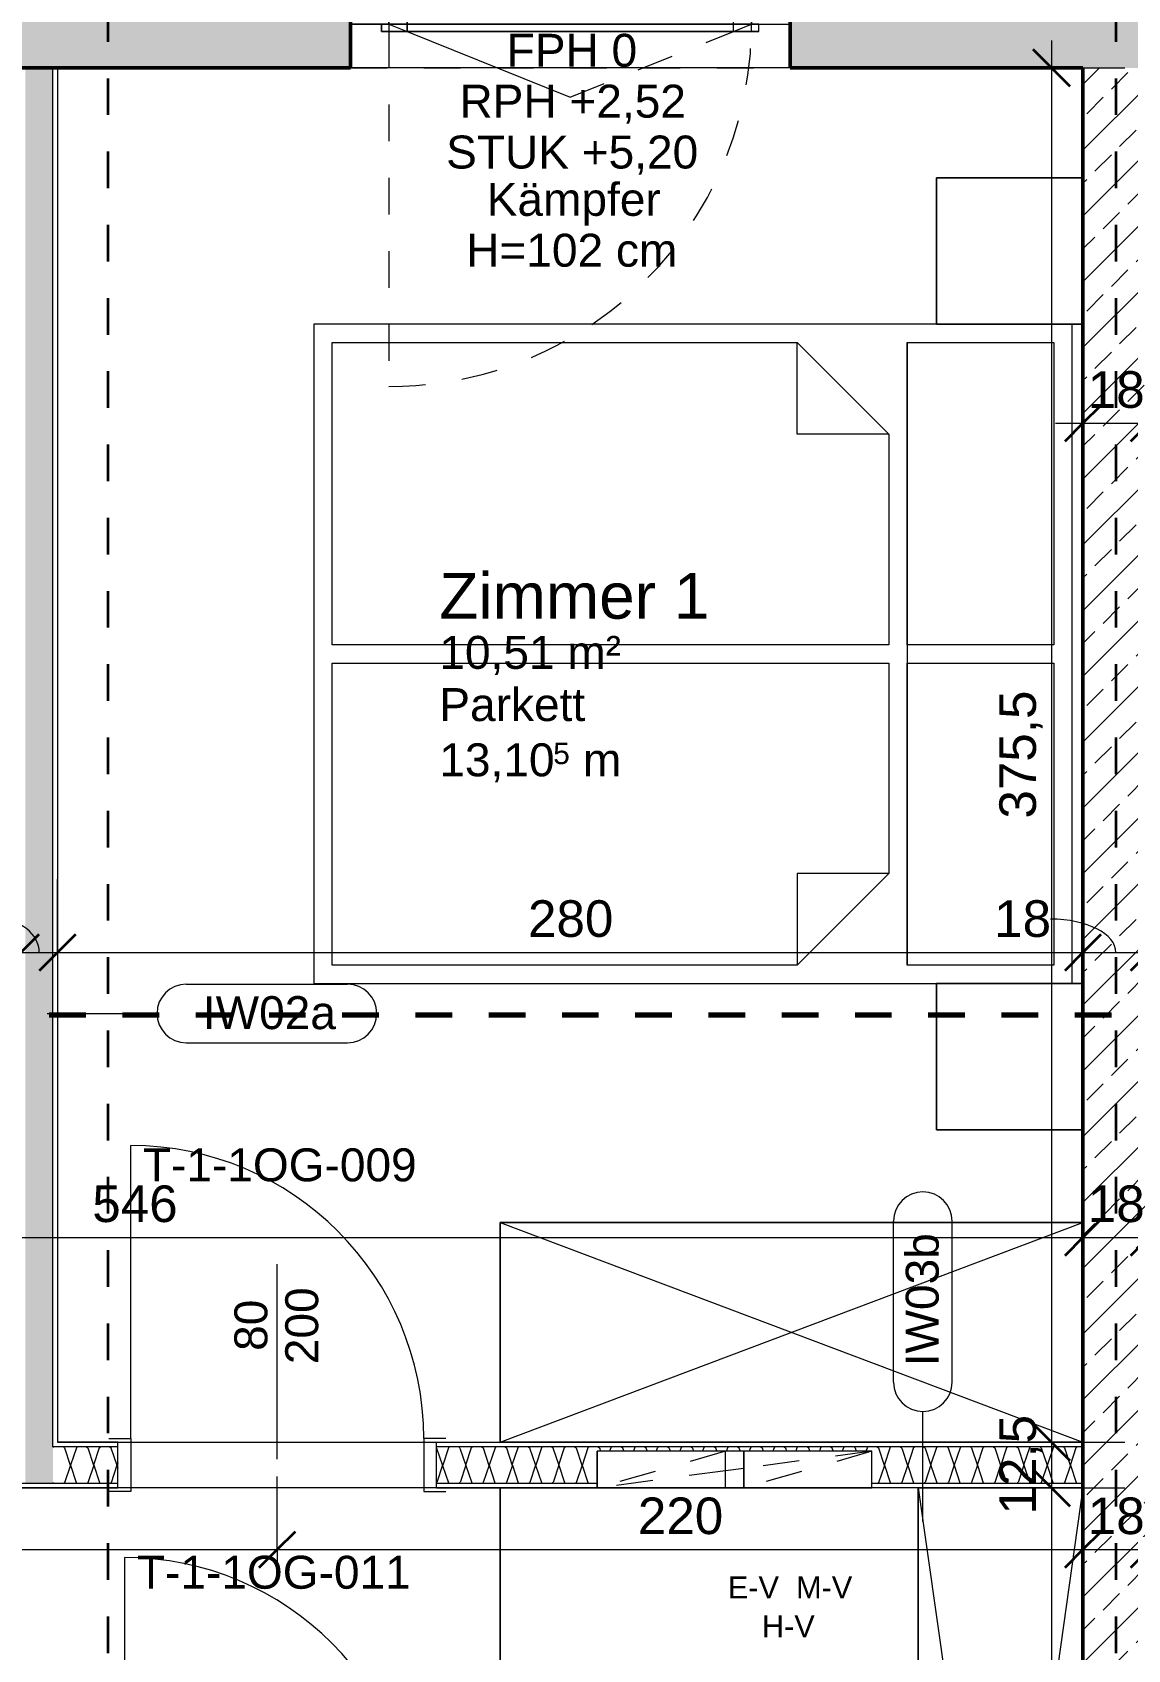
# Model space of a CAD drawing. Header units: metres. Extents: x 3.2 to 50, y 58.8 to 100.4.
# Drawn here: x 15.216 to 18.207, y 83.139 to 87.555 of the extents above; entities that cross this region are included whole.
import ezdxf

# ---------------------------------------------------------------- set-up
doc = ezdxf.new("R2010")
doc.units = ezdxf.units.M
for name, pattern in [('Achse', [0.009, 0.005, -0.002, 0, -0.002]), ('Strich Punkt Mittel', [0.015875, 0.00635, -0.004763, 0, -0.004763]), ('Verdeckt', [0.003, 0.002, -0.001]), ('Verdeckt Oben', [0.00225, 0.0015, -0.00075])]:
    doc.linetypes.add(name, pattern=pattern)
for name, color, linetype, lineweight in [('A-GLAZ', 151, 'Continuous', 18), ('A-GLAZ-IDEN_', 152, 'Continuous', 9), ('A_2D', 7, 'Continuous', 13), ('A_Bemassung-50_', 4, 'Continuous', 9), ('A_Bemassung_', 4, 'Continuous', 9), ('A_Beschriftung_', 7, 'Continuous', 9), ('A_Decken', 8, 'Continuous', 13), ('A_Durchbruch', 7, 'Verdeckt', 5), ('A_Fenster', 7, 'Continuous', 13), ('A_Moebel', 6, 'Continuous', 13), ('A_Raeume', 7, 'Continuous', 13), ('A_Raeume_', 7, 'Continuous', 5), ('A_Raeume_Beschriftung_', 7, 'Continuous', 9), ('A_Raster_', 1, 'Continuous', 9), ('A_Tueren', 31, 'Continuous', 13), ('A_Waende', 7, 'Continuous', 13), ('G-ANNO-SYMB_', 111, 'Continuous', 9), ('Text', 130, 'Continuous', 9)]:
    doc.layers.add(name, color=color, linetype=linetype, lineweight=lineweight)
doc.styles.add('Arial_2', font='arial.ttf', dxfattribs={"height": 0.09})
doc.styles.add('Arial_3', font='arial.ttf', dxfattribs={"height": 0.125})
doc.styles.add('Arial_4', font='arial.ttf', dxfattribs={"height": 0.05849})
doc.styles.add('Arial_5', font='arial.ttf', dxfattribs={"height": 0.1})
doc.styles.add('Arial_6', font='arial.ttf', dxfattribs={"height": 0.06})
doc.dimstyles.new('WGA-Bemaßung', dxfattribs={"dimscale": 0.3048, "dimtxt": 0.102026, "dimasz": 0.328084, "dimexe": 0.246063, "dimexo": 0.0625, "dimgap": 0.04101, "dimtad": 1, "dimdec": 1, "dimlfac": 100, "dimrnd": 0.5, "dimdsep": 46, "dimtxsty": 'Arial_5', "dimblk1": 'OBLIQUE', "dimblk2": 'OBLIQUE', "dimsah": 1, "dimcen": 0.09, "dimdle": 0.246063, "dimazin": 2, "dimtfac": 1, "dimtdec": 4, "dimtix": 1, "dimtmove": 0, "dimatfit": 3, "dimfxl": 0.656168, "dimfxlon": 1, "dimtvp": 1, "dimtolj": 1, "dimtzin": 0, "dimarcsym": 2})
doc.dimstyles.new('WGA-Bemaßung_1', dxfattribs={"dimscale": 0.3048, "dimtxt": 0.102026, "dimasz": 0.328084, "dimexe": 0.246063, "dimexo": 0.0625, "dimgap": 0.04101, "dimtad": 1, "dimdec": 1, "dimlfac": 100, "dimrnd": 0.5, "dimdsep": 46, "dimtxsty": 'Arial_5', "dimblk1": 'OBLIQUE', "dimblk2": 'OBLIQUE', "dimsah": 1, "dimcen": 0.09, "dimdle": 0.246063, "dimazin": 2, "dimtfac": 1, "dimtdec": 4, "dimtix": 1, "dimtmove": 2, "dimatfit": 3, "dimfxl": 0.656168, "dimfxlon": 1, "dimtvp": 1, "dimtolj": 1, "dimtzin": 0, "dimarcsym": 2})
doc.dimstyles.new('WGA-Bemaßung_2', dxfattribs={"dimscale": 0.3048, "dimtxt": 0.102026, "dimasz": 0.328084, "dimexe": 0.246063, "dimexo": 0.0625, "dimgap": 0.04101, "dimtad": 1, "dimdec": 1, "dimlfac": 100, "dimrnd": 0.5, "dimdsep": 46, "dimtxsty": 'Arial_5', "dimblk1": 'OBLIQUE', "dimblk2": 'OBLIQUE', "dimsah": 1, "dimcen": 0.09, "dimdle": 0.246063, "dimazin": 2, "dimtfac": 1, "dimtdec": 4, "dimtix": 1, "dimtmove": 1, "dimatfit": 3, "dimfxl": 0.656168, "dimfxlon": 1, "dimtvp": 1, "dimtolj": 1, "dimtzin": 0, "dimarcsym": 2})
doc.dimstyles.new('WGA-Bemaßung_3', dxfattribs={"dimscale": 0.3048, "dimtxt": 0.102026, "dimasz": 0.328084, "dimexe": 0.246063, "dimexo": 0.0625, "dimgap": 0.04101, "dimtad": 1, "dimdec": 1, "dimlfac": 100, "dimrnd": 0.5, "dimdsep": 46, "dimtxsty": 'Arial_5', "dimblk1": 'OBLIQUE', "dimblk2": 'OBLIQUE', "dimsah": 1, "dimcen": 0.09, "dimdle": 0.246063, "dimazin": 2, "dimtfac": 1, "dimtdec": 4, "dimtix": 1, "dimtmove": 0, "dimatfit": 3, "dimfxl": 0.656168, "dimfxlon": 1, "dimtvp": 1, "dimtolj": 1, "dimtzin": 0, "dimarcsym": 2})
pattern_1 = [(45, (0, 0), (-0.08980256, 0.08980256), []), (45, (0.0898, 0), (-0.08980256, 0.08980256), [0.0635, -0.03175])]

# ---------------------------------------------------------------- blocks, each defined once
blk = doc.blocks.new('UZ_D1 - SL_0800x2000_Zimmertür_Stahlzarge_GK-11050795-263_PP_01OG_BT1')
at = {"layer": 'A_Tueren', "lineweight": 5}
for p, q in [((-0.4, 0.0725), (-0.46, 0.0725)), ((-0.4, -0.0725), (-0.4, 0.0725)), ((0.4, 0.0725), (0.46, 0.0725)), ((0.4, -0.0725), (0.4, 0.0725)), ((-0.46, -0.0725), (-0.4, -0.0725)), ((0.46, -0.0725), (0.4, -0.0725)), ((0.4, -0.0725), (0.4, -0.8725))]:
    blk.add_line(p, q, dxfattribs=at)
blk.add_arc((0.4, -0.0725), 0.8, 180, 270, dxfattribs=at)
blk = doc.blocks.new('Moeb_Bett - Doppelbett 180x210-1828248-263_PP_01OG_BT1')
at = {"layer": 'A_Moebel', "color": 8}
for p, q in [((-1.3, 1.05), (-1.3, 0.65)), ((-0.9, 1.05), (-1.3, 1.05)), ((-1.3, 1.05), (-0.9, 1.05)), ((-1.3, 0.65), (-1.3, 1.05)), ((-0.9, 1.05), (-0.9, -1.05)), ((-0.9, 0.65), (-0.9, 1.05)), ((-0.9, 1.05), (-0.9, 0.65)), ((-0.9, 1.02), (0.9, 1.02)), ((0.9, -1.05), (0.9, 1.05)), ((1.0486, 1.05), (0.9, 1.05)), ((0.9, 1.05), (0.9, 0.65)), ((0.9, 0.65), (0.9, 1.05)), ((0.9, 1.05), (1.0486, 1.05)), ((1.3, 0.65), (1.3, 1.05)), ((1.3, 1.05), (1.3, 0.65)), ((-0.85, 0.57), (-0.85, 0.97)), ((-0.85, 0.97), (-0.025, 0.97)), ((-0.025, 0.97), (-0.025, 0.57)), ((0.025, 0.57), (0.025, 0.97)), ((0.025, 0.97), (0.85, 0.97)), ((0.85, 0.97), (0.85, 0.57)), ((-1.3, 0.65), (-0.9, 0.65)), ((-0.9, 0.65), (-1.3, 0.65)), ((0.9, 0.65), (1.3, 0.65)), ((1.3, 0.65), (0.9, 0.65)), ((-0.025, 0.57), (-0.85, 0.57)), ((-0.85, 0.57), (0.85, 0.57)), ((0.85, 0.57), (0.025, 0.57)), ((-0.85, 0.27), (-0.6, 0.52)), ((-0.6, 0.52), (-0.6, 0.27)), ((-0.6, 0.52), (-0.025, 0.52)), ((-0.025, 0.52), (-0.025, -1)), ((0.025, -1), (0.025, 0.52)), ((0.025, 0.52), (0.6, 0.52)), ((0.6, 0.52), (0.6, 0.27)), ((0.85, 0.27), (0.6, 0.52)), ((-0.6, 0.27), (-0.85, 0.27)), ((-0.85, -1), (-0.85, 0.27)), ((0.6, 0.27), (0.85, 0.27)), ((0.85, 0.27), (0.85, -1)), ((-0.025, -1), (-0.85, -1)), ((0.85, -1), (0.025, -1)), ((-0.9, -1.05), (0.9, -1.05))]:
    blk.add_line(p, q, dxfattribs=at)
blk = doc.blocks.new('UZ_D1 - SL_0800x2000_Zimmertür_Stahlzarge_GK-7175309-263_PP_01OG_BT1')
at = {"layer": 'A_Tueren', "lineweight": 5}
for p, q in [((-0.4, 0.06), (-0.46, 0.06)), ((-0.4, -0.06), (-0.4, 0.06)), ((0.4, 0.06), (0.46, 0.06)), ((0.4, -0.06), (0.4, 0.06)), ((-0.46, -0.06), (-0.4, -0.06)), ((0.46, -0.06), (0.4, -0.06)), ((0.4, -0.06), (0.4, -0.86))]:
    blk.add_line(p, q, dxfattribs=at)
blk.add_arc((0.4, -0.06), 0.8, 180, 270, dxfattribs=at)
blk = doc.blocks.new('Moeb_Schrank - Schrank_2m-10183592-263_PP_01OG_BT1')
at = {"layer": 'A_Moebel', "color": 8}
for p, q in [((0, 0), (3.1825, 0.45)), ((0, 0.45), (3.1825, 0)), ((3.1825, 0.45), (0, 0.45)), ((0, 0.45), (0, 0)), ((0, 0), (0, 0.45)), ((0, 0.45), (3.1825, 0.45)), ((3.1825, 0), (3.1825, 0.45)), ((3.1825, 0.45), (3.1825, 0)), ((0, 0), (3.1825, 0)), ((3.1825, 0), (0, 0))]:
    blk.add_line(p, q, dxfattribs=at)
blk = doc.blocks.new('Fens_1tlg_OL - DF_OL_DK_1120x2400-V24-263_PP_01OG_BT1')
at = {"layer": 'A-GLAZ'}
for p, q in [((-0.6, 0.1), (-0.495, 0.1)), ((-0.6, 0.02), (-0.6, 0.1)), ((0.525, 0.1), (-0.525, 0.1)), ((-0.495, 0.1), (-0.495, 0.02)), ((0.495, 0.1), (0.495, 0.02)), ((0.6, 0.1), (0.495, 0.1)), ((0.6, 0.02), (0.6, 0.1)), ((-0.6, 0.02), (-0.515, 0.02)), ((-0.495, 0.02), (-0.6, 0.02)), ((-0.515, 0.02), (-0.495, 0.02)), ((-0.495, 0.02), (-0.445, 0.02)), ((-0.445, 0.02), (0.445, 0.02)), ((0.445, 0.02), (0.495, 0.02)), ((0.495, 0.02), (0.515, 0.02)), ((0.495, 0.02), (0.6, 0.02)), ((0.515, 0.02), (0.6, 0.02))]:
    blk.add_line(p, q, dxfattribs=at)
at = {"layer": 'A_Fenster', "linetype": 'Verdeckt Oben', "lineweight": 5}
for p, q in [((-0.525, 0.26), (0.525, 0.26)), ((-0.525, 0.1), (0.525, 0.1)), ((-0.6, -0.1), (0.6, -0.1)), ((-0.6, -0.1), (0.6, -0.1))]:
    blk.add_line(p, q, dxfattribs=at)
at = {"layer": 'A_Fenster'}
for p, q in [((-0.495, 0.055), (-0.495, 0.067)), ((-0.495, 0.067), (0.495, 0.067)), ((-0.495, 0.067), (0.495, 0.067)), ((-0.495, 0.055), (-0.495, 0.067)), ((-0.495, 0.02), (-0.495, 0.055)), ((-0.445, 0.055), (-0.495, 0.055)), ((0.495, 0.055), (-0.495, 0.055)), ((-0.495, 0.055), (-0.495, 0.02)), ((-0.495, 0.053), (-0.495, 0.055)), ((-0.495, 0.053), (-0.495, 0.055)), ((-0.445, 0.053), (-0.495, 0.053)), ((-0.445, 0.053), (-0.495, 0.053)), ((0.445, 0.055), (-0.445, 0.055)), ((-0.445, 0.055), (-0.445, 0)), ((0.445, 0.055), (-0.445, 0.055)), ((-0.445, 0.055), (0.445, 0.055)), ((-0.445, 0), (-0.445, 0.055)), ((0.445, 0.053), (-0.445, 0.053)), ((0.445, 0.053), (-0.445, 0.053)), ((0.495, 0.055), (0.445, 0.055)), ((0.445, 0.055), (0.445, 0)), ((0.445, 0.055), (0.445, 0)), ((0.495, 0.053), (0.445, 0.053)), ((0.495, 0.053), (0.445, 0.053)), ((0.495, 0.067), (0.495, 0.055)), ((0.495, 0.067), (0.495, 0.055)), ((0.495, 0.02), (0.495, 0.055)), ((0.495, 0.02), (0.495, 0.055)), ((0.495, 0.055), (0.495, 0.053)), ((0.495, 0.055), (0.495, 0.053)), ((-0.6, 0.02), (-0.515, 0.02)), ((-0.515, 0.02), (-0.495, 0.02)), ((-0.495, 0.02), (-0.515, 0.02)), ((-0.515, 0.02), (0.515, 0.02)), ((-0.515, 0), (-0.515, 0.02)), ((-0.515, 0.02), (-0.515, 0)), ((-0.495, 0.02), (-0.4455, 0)), ((-0.495, 0.02), (-0.445, 0.02)), ((-0.495, 0.02), (0.495, 0.02)), ((-0.445, 0.02), (-0.495, 0.02)), ((-0.495, 0.02), (-0.445, 0.02)), ((-0.445, 0.02), (0.445, 0.02)), ((0.445, 0.02), (-0.445, 0.02)), ((-0.445, 0.02), (0.445, 0.02)), ((0.445, 0.02), (0.495, 0.02)), ((0.495, 0.02), (0.445, 0.02)), ((0.445, 0.02), (0.495, 0.02)), ((0.495, 0.02), (0.515, 0.02)), ((0.515, 0.02), (0.495, 0.02)), ((0.515, 0.02), (0.6, 0.02)), ((0.515, 0), (0.515, 0.02)), ((0.515, 0), (0.515, 0.02)), ((0.515, 0), (-0.515, 0)), ((-0.515, 0), (-0.445, 0)), ((-0.4455, 0), (0, -0.18)), ((0.445, 0), (-0.445, 0)), ((0.445, 0), (-0.445, 0)), ((-0.445, 0), (0.445, 0)), ((0.445, 0), (0.515, 0))]:
    blk.add_line(p, q, dxfattribs=at)
at = {"layer": 'A_Fenster', "linetype": 'Verdeckt', "lineweight": 5}
for p, q in [((-0.495, 0.02), (-0.495, 0)), ((0.4455, 0), (0.495, 0.02)), ((-0.495, 0), (-0.495, -0.8)), ((0, -0.18), (0.4455, 0)), ((-0.495, -0.8), (-0.495, -0.97))]:
    blk.add_line(p, q, dxfattribs=at)
for start, end in [(358.8397, 0), (304.0282, 358.8397), (270, 304.0282)]:
    blk.add_arc((-0.495, 0.02), 0.99, start, end, dxfattribs=at)
blk = doc.blocks.new('Allg_Verteiler_Wand - H-V-V57-263_PP_01OG_BT1')
at = {"layer": 'A_2D', "lineweight": 5}
for p, q in [((0.475, 0.0625), (0.125, 0.0625)), ((0.125, 0.0625), (0.125, -0.0375)), ((0.525, 0.0625), (0.475, 0.0625)), ((0.875, 0.0625), (0.525, 0.0625)), ((0.875, -0.0375), (0.875, 0.0625)), ((0.875, 0.0625), (0.875, -0.0375)), ((0.125, -0.0375), (0.475, -0.0375)), ((0.125, -0.0375), (0.475, -0.0375)), ((0.475, -0.0375), (0.525, -0.0375)), ((0.475, -0.0375), (0.525, -0.0375)), ((0.525, -0.0375), (0.875, -0.0375)), ((0.525, -0.0375), (0.875, -0.0375))]:
    blk.add_line(p, q, dxfattribs=at)
at = {"layer": 'A_Durchbruch'}
for p, q in [((0.125, 0.0625), (0.125, -0.0375)), ((0.125, 0.0625), (0.125, -0.0375)), ((0.525, 0.0158), (0.875, 0.0625)), ((0.525, 0.0158), (0.875, 0.0625)), ((0.875, 0.0625), (0.875, -0.0375)), ((0.125, -0.0375), (0.475, 0.0092)), ((0.125, -0.0375), (0.475, 0.0092)), ((0.475, 0.0092), (0.525, 0.0158)), ((0.475, 0.0092), (0.525, 0.0158))]:
    blk.add_line(p, q, dxfattribs=at)
blk = doc.blocks.new('Allg_Verteiler_Wand - M-V-V59-263_PP_01OG_BT1')
at = {"layer": 'A_2D', "lineweight": 5}
for p, q in [((0.475, 0.0625), (0.125, 0.0625)), ((0.125, 0.0625), (0.125, -0.0375)), ((0.475, -0.0375), (0.475, 0.0625)), ((0.475, 0.0625), (0.475, -0.0375)), ((0.125, -0.0375), (0.475, -0.0375)), ((0.125, -0.0375), (0.475, -0.0375))]:
    blk.add_line(p, q, dxfattribs=at)
at = {"layer": 'A_Durchbruch'}
for p, q in [((0.125, -0.0375), (0.475, 0.0625)), ((0.125, 0.0625), (0.125, -0.0375)), ((0.125, -0.0375), (0.475, 0.0625)), ((0.125, 0.0625), (0.125, -0.0375)), ((0.475, 0.0625), (0.475, -0.0375))]:
    blk.add_line(p, q, dxfattribs=at)
blk = doc.blocks.new('Allg_Verteiler_Wand - E-V-V58-263_PP_01OG_BT1')
at = {"layer": 'A_2D', "lineweight": 5}
for p, q in [((0.475, 0.0625), (0.125, 0.0625)), ((0.125, 0.0625), (0.125, -0.0375)), ((0.475, -0.0375), (0.475, 0.0625)), ((0.475, 0.0625), (0.475, -0.0375)), ((0.125, -0.0375), (0.475, -0.0375)), ((0.125, -0.0375), (0.475, -0.0375))]:
    blk.add_line(p, q, dxfattribs=at)
at = {"layer": 'A_Durchbruch'}
for p, q in [((0.125, -0.0375), (0.475, 0.0625)), ((0.125, 0.0625), (0.125, -0.0375)), ((0.125, -0.0375), (0.475, 0.0625)), ((0.125, 0.0625), (0.125, -0.0375)), ((0.475, 0.0625), (0.475, -0.0375))]:
    blk.add_line(p, q, dxfattribs=at)
blk = doc.blocks.new('Moeb_Schrank - Schrank_2m_60cm-3880702-263_PP_01OG_BT1')
at = {"layer": 'A_Moebel', "color": 8}
for p, q in [((0, 0), (1.59125, 0.6)), ((0, 0.6), (1.59125, 0)), ((1.59125, 0.6), (0, 0.6)), ((0, 0.6), (0, 0)), ((0, 0), (0, 0.6)), ((0, 0.6), (1.59125, 0.6)), ((1.59125, 0), (1.59125, 0.6)), ((1.59125, 0.6), (1.59125, 0)), ((0, 0), (1.59125, 0)), ((1.59125, 0), (0, 0))]:
    blk.add_line(p, q, dxfattribs=at)
blk = doc.blocks.new('BS_Tuer_PP - oben-10002441-263_PP_01OG_BT1')
at = {"layer": 'A_Beschriftung_'}
blk.add_line((0, 0.000124), (0, 0.010761), dxfattribs=at)
blk = doc.blocks.new('BS_Wand_Lollipop - rechts_oben-2026913-263_PP_01OG_BT1')
at = {"layer": 'A_Beschriftung_'}
for p, q in [((0.0046, 0.0016), (0.0134, 0.0016)), ((-0.003, 0), (0.003, 0)), ((0.0046, -0.0016), (0.0134, -0.0016))]:
    blk.add_line(p, q, dxfattribs=at)
for centre, start, end in [((0.0046, 0), 90, 270), ((0.0134, 0), 270, 90)]:
    blk.add_arc(centre, 0.0016, start, end, dxfattribs=at)
blk = doc.blocks.new('DIMBLOCK170-263_PP_01OG_BT1')
at = {"layer": 'A_Bemassung-50_', "lineweight": 35, "transparency": 16777216}
for p, q in [((17.9992, 87.458), (17.9492, 87.508)), ((17.9992, 87.458), (18.0492, 87.408)), ((17.9992, 83.7055), (17.9492, 83.7555)), ((17.9992, 83.7055), (18.0492, 83.6555))]:
    blk.add_line(p, q, dxfattribs=at)
at = {"layer": 'A_Bemassung-50_', "transparency": 16777216}
for p, q in [((17.9992, 87.533), (17.9992, 83.7055)), ((17.9992, 87.458), (17.9242, 87.458)), ((17.9992, 87.458), (18.1992, 87.458)), ((17.9992, 83.7055), (17.9242, 83.7055)), ((17.9992, 83.7055), (18.1992, 83.7055))]:
    blk.add_line(p, q, dxfattribs=at)
at = {"layer": 'A_Bemassung-50_', "color": 0, "transparency": 16777216, "insert": (17.8568, 85.4083), "char_height": 0.1, "width": 0.416266, "attachment_point": 1, "rotation": 90, "line_spacing_factor": 0.941778, "style": 'Arial_5'}
blk.add_mtext('375,5', dxfattribs=at)
blk = doc.blocks.new('_Oblique')
at = {"color": 0, "linetype": 'ByBlock', "lineweight": -2}
blk.add_line((-0.5, -0.5), (0.5, 0.5), dxfattribs=at)
blk = doc.blocks.new('DIMBLOCK171-263_PP_01OG_BT1')
at = {"layer": 'A_Bemassung-50_', "lineweight": 35, "transparency": 16777216}
for p, q in [((17.9992, 83.7055), (17.9492, 83.7555)), ((17.9992, 83.7055), (18.0492, 83.6555)), ((17.9992, 83.5805), (17.9492, 83.6305)), ((17.9992, 83.5805), (18.0492, 83.5305))]:
    blk.add_line(p, q, dxfattribs=at)
at = {"layer": 'A_Bemassung-50_', "transparency": 16777216}
for p, q in [((17.9992, 83.7055), (17.9242, 83.7055)), ((17.9992, 83.7055), (17.9992, 83.5805)), ((17.9992, 83.7055), (18.1992, 83.7055)), ((17.9992, 83.5805), (17.9242, 83.5805)), ((17.9992, 83.5805), (18.1992, 83.5805))]:
    blk.add_line(p, q, dxfattribs=at)
at = {"layer": 'A_Bemassung-50_', "color": 0, "transparency": 16777216, "insert": (17.8568, 83.508), "char_height": 0.1, "width": 0.323972, "attachment_point": 1, "rotation": 90, "line_spacing_factor": 0.941778, "style": 'Arial_5'}
blk.add_mtext('12,5', dxfattribs=at)
blk = doc.blocks.new('DIMBLOCK172-263_PP_01OG_BT1')
at = {"layer": 'A_Bemassung-50_', "lineweight": 35, "transparency": 16777216}
for p, q in [((17.9992, 83.5805), (17.9492, 83.6305)), ((17.9992, 83.5805), (18.0492, 83.5305)), ((17.9992, 80.398), (17.9492, 80.448)), ((17.9992, 80.398), (18.0492, 80.348))]:
    blk.add_line(p, q, dxfattribs=at)
at = {"layer": 'A_Bemassung-50_', "transparency": 16777216}
for p, q in [((17.9992, 83.5805), (17.9242, 83.5805)), ((17.9992, 83.5805), (17.9992, 80.398)), ((17.9992, 83.5805), (18.1992, 83.5805)), ((17.9992, 80.398), (17.9242, 80.398)), ((17.9992, 80.398), (18.1992, 80.398))]:
    blk.add_line(p, q, dxfattribs=at)
at = {"layer": 'A_Bemassung-50_', "color": 0, "transparency": 16777216, "insert": (17.8568, 81.8158), "char_height": 0.1, "width": 0.416266, "attachment_point": 1, "rotation": 90, "line_spacing_factor": 0.941778, "style": 'Arial_5'}
blk.add_mtext('318,5', dxfattribs=at)
blk = doc.blocks.new('DIMBLOCK223-263_PP_01OG_BT1')
at = {"layer": 'A_Bemassung-50_', "transparency": 16777216}
for p, q in [((13.2002, 83.4119), (13.2002, 83.6119)), ((15.8852, 83.4119), (15.8852, 83.6119)), ((13.2002, 83.4119), (15.8852, 83.4119)), ((13.2002, 83.4119), (13.2002, 83.3369)), ((15.8852, 83.4119), (15.8852, 83.3369))]:
    blk.add_line(p, q, dxfattribs=at)
at = {"layer": 'A_Bemassung-50_', "lineweight": 35, "transparency": 16777216}
for p, q in [((13.2002, 83.4119), (13.2502, 83.4619)), ((15.8852, 83.4119), (15.9352, 83.4619)), ((13.2002, 83.4119), (13.1502, 83.3619)), ((15.8852, 83.4119), (15.8352, 83.3619))]:
    blk.add_line(p, q, dxfattribs=at)
at = {"layer": 'A_Bemassung-50_', "color": 0, "transparency": 16777216, "insert": (14.3692, 83.5543), "char_height": 0.1, "width": 0.416266, "attachment_point": 1, "line_spacing_factor": 0.941778, "style": 'Arial_5'}
blk.add_mtext('268,5', dxfattribs=at)
blk = doc.blocks.new('DIMBLOCK224-263_PP_01OG_BT1')
at = {"layer": 'A_Bemassung-50_', "transparency": 16777216}
for p, q in [((15.8852, 83.4119), (15.8852, 83.6119)), ((18.0852, 83.4119), (18.0852, 83.6119)), ((15.8852, 83.4119), (18.0852, 83.4119)), ((15.8852, 83.4119), (15.8852, 83.3369)), ((18.0852, 83.4119), (18.0852, 83.3369))]:
    blk.add_line(p, q, dxfattribs=at)
at = {"layer": 'A_Bemassung-50_', "lineweight": 35, "transparency": 16777216}
for p, q in [((15.8852, 83.4119), (15.9352, 83.4619)), ((18.0852, 83.4119), (18.1352, 83.4619)), ((15.8852, 83.4119), (15.8352, 83.3619)), ((18.0852, 83.4119), (18.0352, 83.3619))]:
    blk.add_line(p, q, dxfattribs=at)
at = {"layer": 'A_Bemassung-50_', "color": 0, "transparency": 16777216, "insert": (16.8698, 83.5543), "char_height": 0.1, "width": 0.276883, "attachment_point": 1, "line_spacing_factor": 0.941778, "style": 'Arial_5'}
blk.add_mtext('220', dxfattribs=at)
blk = doc.blocks.new('DIMBLOCK225-263_PP_01OG_BT1')
at = {"layer": 'A_Bemassung-50_', "transparency": 16777216}
for p, q in [((18.0852, 83.4119), (18.0852, 83.6119)), ((18.2652, 83.4119), (18.2652, 83.6119)), ((18.0852, 83.4119), (18.3402, 83.4119)), ((18.0852, 83.4119), (18.0852, 83.3369)), ((18.2652, 83.4119), (18.2652, 83.3369))]:
    blk.add_line(p, q, dxfattribs=at)
at = {"layer": 'A_Bemassung-50_', "lineweight": 35, "transparency": 16777216}
for p, q in [((18.0852, 83.4119), (18.1352, 83.4619)), ((18.2652, 83.4119), (18.3152, 83.4619)), ((18.0852, 83.4119), (18.0352, 83.3619)), ((18.2652, 83.4119), (18.2152, 83.3619))]:
    blk.add_line(p, q, dxfattribs=at)
at = {"layer": 'A_Bemassung-50_', "color": 0, "transparency": 16777216, "insert": (18.0983, 83.5543), "char_height": 0.1, "width": 0.184588, "attachment_point": 1, "line_spacing_factor": 0.941778, "style": 'Arial_5'}
blk.add_mtext('18', dxfattribs=at)
blk = doc.blocks.new('DIMBLOCK285-263_PP_01OG_BT1')
at = {"layer": 'A_Bemassung-50_', "transparency": 16777216}
for p, q in [((12.5152, 85.0428), (12.5152, 85.2428)), ((15.1852, 85.0428), (15.1852, 85.2428)), ((12.5152, 85.0428), (15.1852, 85.0428)), ((12.5152, 85.0428), (12.5152, 84.9678)), ((15.1852, 85.0428), (15.1852, 84.9678))]:
    blk.add_line(p, q, dxfattribs=at)
at = {"layer": 'A_Bemassung-50_', "lineweight": 35, "transparency": 16777216}
for p, q in [((12.5152, 85.0428), (12.5652, 85.0928)), ((15.1852, 85.0428), (15.2352, 85.0928)), ((12.5152, 85.0428), (12.4652, 84.9928)), ((15.1852, 85.0428), (15.1352, 84.9928))]:
    blk.add_line(p, q, dxfattribs=at)
at = {"layer": 'A_Bemassung-50_', "color": 0, "transparency": 16777216, "insert": (13.7348, 85.1852), "char_height": 0.1, "width": 0.276883, "attachment_point": 1, "line_spacing_factor": 0.941778, "style": 'Arial_5'}
blk.add_mtext('267', dxfattribs=at)
blk = doc.blocks.new('DIMBLOCK286-263_PP_01OG_BT1')
at = {"layer": 'A_Bemassung-50_', "transparency": 16777216}
for p, q in [((15.1852, 85.0428), (15.1852, 85.2428)), ((15.2852, 85.0428), (15.2852, 85.2428)), ((15.1852, 85.0428), (15.2852, 85.0428)), ((15.1852, 85.0428), (15.1852, 84.9678)), ((15.2852, 85.0428), (15.2852, 84.9678))]:
    blk.add_line(p, q, dxfattribs=at)
at = {"layer": 'A_Bemassung-50_', "lineweight": 35, "transparency": 16777216}
for p, q in [((15.1852, 85.0428), (15.2352, 85.0928)), ((15.2852, 85.0428), (15.3352, 85.0928)), ((15.1852, 85.0428), (15.1352, 84.9928)), ((15.2852, 85.0428), (15.2352, 84.9928))]:
    blk.add_line(p, q, dxfattribs=at)
at = {"layer": 'A_Bemassung-50_', "transparency": 16777216}
blk.add_ellipse((15.1194, 85.0428), major_axis=(0.1158, 0), ratio=0.78573, start_param=0, end_param=1.570796, dxfattribs=at)
at = {"layer": 'A_Bemassung-50_', "color": 0, "transparency": 16777216, "insert": (14.9656, 85.1852), "char_height": 0.1, "width": 0.184588, "attachment_point": 1, "line_spacing_factor": 0.941778, "style": 'Arial_5'}
blk.add_mtext('10', dxfattribs=at)
blk = doc.blocks.new('DIMBLOCK287-263_PP_01OG_BT1')
at = {"layer": 'A_Bemassung-50_', "transparency": 16777216}
for p, q in [((15.2852, 85.0428), (15.2852, 85.2428)), ((18.0852, 85.0428), (18.0852, 85.2428)), ((15.2852, 85.0428), (18.0852, 85.0428)), ((15.2852, 85.0428), (15.2852, 84.9678)), ((18.0852, 85.0428), (18.0852, 84.9678))]:
    blk.add_line(p, q, dxfattribs=at)
at = {"layer": 'A_Bemassung-50_', "lineweight": 35, "transparency": 16777216}
for p, q in [((15.2852, 85.0428), (15.3352, 85.0928)), ((18.0852, 85.0428), (18.1352, 85.0928)), ((15.2852, 85.0428), (15.2352, 84.9928)), ((18.0852, 85.0428), (18.0352, 84.9928))]:
    blk.add_line(p, q, dxfattribs=at)
at = {"layer": 'A_Bemassung-50_', "color": 0, "transparency": 16777216, "insert": (16.5698, 85.1852), "char_height": 0.1, "width": 0.276883, "attachment_point": 1, "line_spacing_factor": 0.941778, "style": 'Arial_5'}
blk.add_mtext('280', dxfattribs=at)
blk = doc.blocks.new('DIMBLOCK288-263_PP_01OG_BT1')
at = {"layer": 'A_Bemassung-50_', "transparency": 16777216}
for p, q in [((18.0852, 85.0428), (18.0852, 85.2428)), ((18.2652, 85.0428), (18.2652, 85.2428)), ((18.0852, 85.0428), (18.2652, 85.0428)), ((18.0852, 85.0428), (18.0852, 84.9678)), ((18.2652, 85.0428), (18.2652, 84.9678))]:
    blk.add_line(p, q, dxfattribs=at)
at = {"layer": 'A_Bemassung-50_', "lineweight": 35, "transparency": 16777216}
for p, q in [((18.0852, 85.0428), (18.1352, 85.0928)), ((18.2652, 85.0428), (18.3152, 85.0928)), ((18.0852, 85.0428), (18.0352, 84.9928)), ((18.2652, 85.0428), (18.2152, 84.9928))]:
    blk.add_line(p, q, dxfattribs=at)
at = {"layer": 'A_Bemassung-50_', "transparency": 16777216}
blk.add_ellipse((17.9967, 85.0428), major_axis=(0.1785, 0), ratio=0.509663, start_param=0, end_param=1.570796, dxfattribs=at)
at = {"layer": 'A_Bemassung-50_', "color": 0, "transparency": 16777216, "insert": (17.8428, 85.1852), "char_height": 0.1, "width": 0.184588, "attachment_point": 1, "line_spacing_factor": 0.941778, "style": 'Arial_5'}
blk.add_mtext('18', dxfattribs=at)
blk = doc.blocks.new('DIMBLOCK476-263_PP_01OG_BT1')
at = {"layer": 'A_Bemassung-50_', "transparency": 16777216}
for p, q in [((18.0852, 84.2642), (18.0852, 84.4642)), ((12.6277, 84.2642), (12.6277, 84.3392)), ((12.6277, 84.2642), (18.0852, 84.2642)), ((12.6277, 84.2642), (12.6277, 84.0642)), ((18.0852, 84.2642), (18.0852, 84.1892))]:
    blk.add_line(p, q, dxfattribs=at)
at = {"layer": 'A_Bemassung-50_', "lineweight": 35, "transparency": 16777216}
for p, q in [((12.6277, 84.2642), (12.6777, 84.3142)), ((18.0852, 84.2642), (18.1352, 84.3142)), ((12.6277, 84.2642), (12.5777, 84.2142)), ((18.0852, 84.2642), (18.0352, 84.2142))]:
    blk.add_line(p, q, dxfattribs=at)
at = {"layer": 'A_Bemassung-50_', "color": 0, "transparency": 16777216, "insert": (15.3801, 84.4065), "char_height": 0.1, "width": 0.276883, "attachment_point": 1, "line_spacing_factor": 0.941778, "style": 'Arial_5'}
blk.add_mtext('546', dxfattribs=at)
blk = doc.blocks.new('DIMBLOCK477-263_PP_01OG_BT1')
at = {"layer": 'A_Bemassung-50_', "transparency": 16777216}
for p, q in [((18.0852, 84.2642), (18.0852, 84.4642)), ((18.2652, 84.2642), (18.2652, 84.4642)), ((18.0852, 84.2642), (18.2652, 84.2642)), ((18.0852, 84.2642), (18.0852, 84.1892)), ((18.2652, 84.2642), (18.2652, 84.1892))]:
    blk.add_line(p, q, dxfattribs=at)
at = {"layer": 'A_Bemassung-50_', "lineweight": 35, "transparency": 16777216}
for p, q in [((18.0852, 84.2642), (18.1352, 84.3142)), ((18.2652, 84.2642), (18.3152, 84.3142)), ((18.0852, 84.2642), (18.0352, 84.2142)), ((18.2652, 84.2642), (18.2152, 84.2142))]:
    blk.add_line(p, q, dxfattribs=at)
at = {"layer": 'A_Bemassung-50_', "color": 0, "transparency": 16777216, "insert": (18.0983, 84.4065), "char_height": 0.1, "width": 0.184588, "attachment_point": 1, "line_spacing_factor": 0.941778, "style": 'Arial_5'}
blk.add_mtext('18', dxfattribs=at)
blk = doc.blocks.new('DIMBLOCK640-263_PP_01OG_BT1')
at = {"layer": 'A_Bemassung-50_', "transparency": 16777216}
for p, q in [((18.0852, 86.4876), (18.0852, 86.6876)), ((18.2652, 86.4876), (18.2652, 86.6876)), ((18.0102, 86.4876), (18.2652, 86.4876)), ((18.0852, 86.4876), (18.0852, 86.4126)), ((18.2652, 86.4876), (18.2652, 86.4126))]:
    blk.add_line(p, q, dxfattribs=at)
at = {"layer": 'A_Bemassung-50_', "lineweight": 35, "transparency": 16777216}
for p, q in [((18.0852, 86.4876), (18.1352, 86.5376)), ((18.2652, 86.4876), (18.3152, 86.5376)), ((18.0852, 86.4876), (18.0352, 86.4376)), ((18.2652, 86.4876), (18.2152, 86.4376))]:
    blk.add_line(p, q, dxfattribs=at)
at = {"layer": 'A_Bemassung-50_', "color": 0, "transparency": 16777216, "insert": (18.0983, 86.6299), "char_height": 0.1, "width": 0.184588, "attachment_point": 1, "line_spacing_factor": 0.941778, "style": 'Arial_5'}
blk.add_mtext('18', dxfattribs=at)

msp = doc.modelspace()

# ---------------------------------------------------------------- hatches: boundary and pattern name
at = {"layer": 'A_Waende', "lineweight": 5}
h = msp.add_hatch(dxfattribs=at)
h.set_pattern_fill('FP_1', color=250, style=0, pattern_type=2)
h.set_pattern_definition(pattern_1)
h.paths.add_polyline_path([(22.0777, 87.458), (22.0777, 87.658), (19.6877, 87.658), (19.6877, 87.458), (22.0015, 87.458)])
h.paths.add_polyline_path([(8.0227, 87.458), (13.2752, 87.458), (13.2752, 87.658), (7.8227, 87.658), (7.8227, 87.458)])
h.paths.add_polyline_path([(16.0852, 87.458), (16.0852, 87.658), (14.4752, 87.658), (14.4752, 87.458), (15.4502, 87.458)])
h.paths.add_polyline_path([(17.2852, 87.458), (18.4877, 87.458), (18.4877, 87.658), (17.2852, 87.658), (17.2852, 87.5033)])
h = msp.add_hatch(dxfattribs=at)
h.set_pattern_fill('FP_39', color=250, angle=45, style=0, pattern_type=2)
h.set_pattern_definition([(135, (15.28482, 85.51891), (-0.254, 0.1270034), [0.02245, -0.15715]), (135, (15.17451, 85.56699), (-0.254, 0.1270034), [0.02245, -0.15715]), (135, (15.28482, 85.58255), (-0.254, 0.1270034), [0.02245, -0.15715]), (135, (15.1738, 85.62992), (-0.254, 0.1270034), [0.02245, -0.15715]), (161.565, (15.269264, 85.534465), (-0.50799766, 0.1270007), [0.0502, -0.35141]), (161.565, (15.221888, 85.55073), (-0.50799766, 0.1270007), [0.0502, -0.35141]), (161.565, (15.269264, 85.598104), (-0.50799766, 0.1270007), [0.0502, -0.35141]), (161.565, (15.221888, 85.614368), (-0.50799766, 0.1270007), [0.0502, -0.35141]), (225, (15.1738, 85.53517), (0.254, 0.1270034), [0.02245, -0.15715]), (225, (15.28482, 85.58255), (0.254, 0.1270034), [0.02245, -0.15715]), (225, (15.1738, 85.59881), (0.254, 0.1270034), [0.02245, -0.15715]), (225, (15.28482, 85.64619), (0.254, 0.1270034), [0.02245, -0.15715]), (198.435, (15.221888, 85.55073), (0.50799766, 0.1270007), [0.0502, -0.35141]), (198.435, (15.269264, 85.56699), (0.50799766, 0.1270007), [0.0502, -0.35141]), (198.435, (15.221888, 85.614368), (0.50799766, 0.1270007), [0.0502, -0.35141]), (198.435, (15.269264, 85.63063), (0.50799766, 0.1270007), [0.0502, -0.35141])])
h.paths.add_polyline_path([(15.2727, 83.593), (15.2727, 87.458), (15.1977, 87.458), (15.1977, 83.593)])
h = msp.add_hatch(dxfattribs=at)
h.set_pattern_fill('FP_1', color=250, style=0, pattern_type=2)
h.set_pattern_definition(pattern_1)
h.paths.add_polyline_path([(18.2652, 80.3355), (18.2652, 87.458), (18.0852, 87.458), (18.0852, 80.3355)])
h = msp.add_hatch(dxfattribs=at)
h.set_pattern_fill('FP_103', color=250, angle=-135, style=0, pattern_type=2)
h.set_pattern_definition([(225, (16.68489, 83.70589), (-0.1270034, -0.254), [0.02245, -0.15715]), (225, (16.637515, 83.59487), (-0.1270034, -0.254), [0.02245, -0.15715]), (225, (16.62196, 83.70518), (-0.1270034, -0.254), [0.02245, -0.15715]), (225, (16.57388, 83.59487), (-0.1270034, -0.254), [0.02245, -0.15715]), (251.565, (16.66863, 83.689623), (-0.1270007, -0.5079977), [0.0502, -0.35141]), (251.565, (16.65378, 83.642247), (-0.1270007, -0.5079977), [0.0502, -0.35141]), (251.565, (16.606403, 83.689623), (-0.1270007, -0.5079977), [0.0502, -0.35141]), (251.565, (16.59014, 83.642247), (-0.1270007, -0.5079977), [0.0502, -0.35141]), (315, (16.669335, 83.59416), (-0.1270034, 0.254), [0.02245, -0.15715]), (315, (16.62196, 83.70518), (-0.1270034, 0.254), [0.02245, -0.15715]), (315, (16.6057, 83.59416), (-0.1270034, 0.254), [0.02245, -0.15715]), (315, (16.55832, 83.70518), (-0.1270034, 0.254), [0.02245, -0.15715]), (288.435, (16.65378, 83.642247), (-0.1270007, 0.5079977), [0.0502, -0.35141]), (288.435, (16.637515, 83.689623), (-0.1270007, 0.5079977), [0.0502, -0.35141]), (288.435, (16.59014, 83.642247), (-0.1270007, 0.5079977), [0.0502, -0.35141]), (288.435, (16.573876, 83.689623), (-0.1270007, 0.5079977), [0.0502, -0.35141])])
h.paths.add_polyline_path([(17.6352, 83.593), (18.0852, 83.593), (18.0852, 83.693), (16.3202, 83.693), (16.3202, 83.593), (16.7589, 83.593), (16.7589, 83.6805), (17.5089, 83.6805), (17.5089, 83.593)])
h.paths.add_polyline_path([(15.4371, 83.593), (15.4502, 83.593), (15.4502, 83.693), (15.2727, 83.693), (15.2727, 83.593), (15.2852, 83.593)])

# ---------------------------------------------------------------- linework, layer by layer
at = {"layer": 'A_Decken'}
for p, q in [((16.3202, 83.7055), (18.0852, 83.7055)), ((17.5089, 83.5805), (17.4059, 83.5805))]:
    msp.add_line(p, q, dxfattribs=at)
at = {"layer": 'A_Raeume', "color": 8, "linetype": 'Verdeckt'}
msp.add_line((16.4939, 82.5805), (16.4939, 83.5805), dxfattribs=at)
at = {"layer": 'A_Raeume_', "flags": 128}
for points in [[(18.0852, 87.458), (15.2852, 87.458), (15.2852, 83.7055), (16.4939, 83.7055), (18.0852, 83.7055)], [(12.6293, 83.5805), (12.6277, 83.5805), (12.4152, 83.5805), (12.4152, 82.5805), (15.3189, 82.5805), (16.4939, 82.5805), (16.4939, 83.5805), (15.2352, 83.5805), (15.1836, 83.5805)], [(18.0852, 80.398), (18.0852, 83.5805), (16.4939, 83.5805), (16.4939, 82.6835), (16.4939, 82.5305), (16.4939, 80.843), (16.4939, 80.7305), (16.4939, 80.683), (16.4939, 80.398)]]:
    msp.add_lwpolyline(points, close=True, dxfattribs=at)
at = {"layer": 'A_Raster_', "linetype": 'Strich Punkt Mittel', "lineweight": 35}
for p, q in [((15.4227, 94.2296), (15.4227, 59.9489)), ((18.1752, 94.2296), (18.1752, 59.9489))]:
    msp.add_line(p, q, dxfattribs=at)
at = {"layer": 'A_Waende', "color": 10, "lineweight": 50}
for p, q in [((16.0852, 87.658), (16.0852, 87.458)), ((17.2852, 87.658), (17.2852, 87.458)), ((14.4752, 87.458), (16.0852, 87.458)), ((17.2852, 87.458), (18.0852, 87.458)), ((18.0852, 80.3355), (18.0852, 87.458))]:
    msp.add_line(p, q, dxfattribs=at)
at = {"layer": 'A_Waende'}
for p, q in [((15.2727, 83.693), (15.2727, 87.458)), ((15.2852, 87.458), (15.2852, 83.7055)), ((15.4502, 83.693), (15.2727, 83.693)), ((15.4502, 83.7055), (15.2852, 83.7055)), ((15.4502, 83.693), (15.4502, 83.7055)), ((16.3202, 83.693), (16.3202, 83.7055)), ((18.0852, 83.693), (16.3202, 83.693)), ((15.4502, 83.593), (13.6352, 83.593)), ((13.6352, 83.5805), (15.4502, 83.5805)), ((15.4502, 83.5805), (15.4502, 83.593)), ((16.3202, 83.5805), (16.3202, 83.593)), ((16.7589, 83.593), (16.3202, 83.593)), ((16.3202, 83.5805), (16.7589, 83.5805)), ((18.0852, 83.593), (17.5089, 83.593)), ((18.0852, 83.5805), (17.5089, 83.5805))]:
    msp.add_line(p, q, dxfattribs=at)
at = {"layer": 'A_Waende', "color": 250, "lineweight": 5}
for p, q in [((15.4502, 83.593), (15.4502, 83.693)), ((16.3202, 83.593), (16.3202, 83.693))]:
    msp.add_line(p, q, dxfattribs=at)
at = {"layer": 'G-ANNO-SYMB_', "linetype": 'Achse', "lineweight": 70}
msp.add_line((4.4627, 84.8728), (45.4525, 84.8728), dxfattribs=at)

# ---------------------------------------------------------------- block references
at = {"layer": 'A-GLAZ'}
msp.add_blockref('Fens_1tlg_OL - DF_OL_DK_1120x2400-V24-263_PP_01OG_BT1', (16.6852, 87.558), dxfattribs=at)
at = {"layer": 'A_2D', "rotation": 180}
for name, p in [('Allg_Verteiler_Wand - H-V-V57-263_PP_01OG_BT1', (17.6339, 83.643)), ('Allg_Verteiler_Wand - E-V-V58-263_PP_01OG_BT1', (17.2339, 83.643)), ('Allg_Verteiler_Wand - M-V-V59-263_PP_01OG_BT1', (17.6339, 83.643))]:
    msp.add_blockref(name, p, dxfattribs=at)
at = {"layer": 'A_Beschriftung_', "xscale": 49.99999999999998, "yscale": 49.99999999999998, "zscale": 49.99999999999998}
for name, p in [('BS_Wand_Lollipop - rechts_oben-2026913-263_PP_01OG_BT1', (15.4068, 84.8763)), ('BS_Tuer_PP - oben-10002441-263_PP_01OG_BT1', (15.8852, 83.653))]:
    msp.add_blockref(name, p, dxfattribs=at)
at = {"layer": 'A_Beschriftung_', "xscale": 49.99999999999998, "yscale": 49.99999999999998, "zscale": 49.99999999999998, "rotation": 89.99999999999991}
msp.add_blockref('BS_Wand_Lollipop - rechts_oben-2026913-263_PP_01OG_BT1', (17.6482, 83.639), dxfattribs=at)
at = {"layer": 'A_Moebel', "color": 8}
for name, p, rotation in [('Moeb_Bett - Doppelbett 180x210-1828248-263_PP_01OG_BT1', (17.0352, 85.858), 269.9999999999995), ('Moeb_Schrank - Schrank_2m-10183592-263_PP_01OG_BT1', (17.6352, 83.5805), 269.9999999999977)]:
    msp.add_blockref(name, p, dxfattribs=dict(at, rotation=rotation))
msp.add_blockref('Moeb_Schrank - Schrank_2m_60cm-3880702-263_PP_01OG_BT1', (16.4939, 83.7055), dxfattribs=at)
at = {"layer": 'A_Tueren', "rotation": 180}
for name, p in [('UZ_D1 - SL_0800x2000_Zimmertür_Stahlzarge_GK-11050795-263_PP_01OG_BT1', (15.8852, 83.643)), ('UZ_D1 - SL_0800x2000_Zimmertür_Stahlzarge_GK-7175309-263_PP_01OG_BT1', (15.8689, 82.5305))]:
    msp.add_blockref(name, p, dxfattribs=at)

# ---------------------------------------------------------------- texts
at = {"layer": 'A-GLAZ-IDEN_', "char_height": 0.09, "attachment_point": 1, "style": 'Arial_2'}
for s, insert, width in [('FPH 0', (16.5116, 87.5512), 0.424894), ('RPH +2,52', (16.3826, 87.4123), 0.737552), ('STUK +5,20', (16.3463, 87.2734), 0.82173), ('Kämpfer', (16.4572, 87.1442), 0.557173), ('H=102 cm', (16.401, 87.0053), 0.689451)]:
    msp.add_mtext(s, dxfattribs=dict(at, insert=insert, width=width))
at = {"layer": 'A_Beschriftung_', "char_height": 0.09, "attachment_point": 1, "style": 'Arial_2'}
for s, insert, width in [('IW02a', (15.682, 84.9233), 0.43692), ('T-1-1OG-009', (15.5183, 84.5077), 0.889873), ('T-1-1OG-011', (15.502, 83.3952), 0.889873)]:
    msp.add_mtext(s, dxfattribs=dict(at, insert=insert, width=width))
at = {"layer": 'A_Beschriftung_', "char_height": 0.09, "attachment_point": 1, "rotation": 90, "style": 'Arial_2'}
for s, insert, width in [('IW03b', (17.6012, 83.9127), 0.440928), ('80', (15.7681, 83.9547), 0.168354), ('200', (15.907, 83.9184), 0.252532)]:
    msp.add_mtext(s, dxfattribs=dict(at, insert=insert, width=width))
at = {"layer": 'A_Raeume_Beschriftung_', "attachment_point": 1}
for s, insert, char_height, width, style in [('Zimmer 1', (16.3277, 86.0791), 0.125, 0.89789, 'Arial_3'), ('10,51 m²', (16.3277, 85.9071), 0.09, 0.58924, 'Arial_2'), ('Parkett', (16.3277, 85.7646), 0.09, 0.464979, 'Arial_2'), ('13,10', (16.3277, 85.6137), 0.09, 0.376793, 'Arial_2'), ('5', (16.6386, 85.6155), 0.0585, 0.056118, 'Arial_4'), (' m', (16.6849, 85.6137), 0.09, 0.164346, 'Arial_2')]:
    msp.add_mtext(s, dxfattribs=dict(at, insert=insert, char_height=char_height, width=width, style=style))
at = {"layer": 'Text', "color": 7, "char_height": 0.06, "attachment_point": 1, "style": 'Arial_6'}
for s, insert, width in [('E-V  M-V', (17.1154, 83.3387), 0.43692), ('    H-V', (17.1154, 83.2329), 0.30865)]:
    msp.add_mtext(s, dxfattribs=dict(at, insert=insert, width=width))

# ---------------------------------------------------------------- dimensions: what is measured, and where the dimension line sits
at = {"layer": 'A_Bemassung_'}
for base, p1, p2, override, picture, middle in [((17.9991537487, 83.7054984321), (18.1991537487, 87.4579984321), (18.1991537487, 83.7054984321), {"dimpost": '<>', "dimfxl": 3.7525}, 'DIMBLOCK170-263_PP_01OG_BT1', (17.9355623432, 85.5817484321)), ((17.9992, 83.5805), (18.1992, 83.7055), (18.1992, 83.5805), {"dimpost": '<>', "dimfxl": 0.125}, 'DIMBLOCK171-263_PP_01OG_BT1', (17.9356, 83.643)), ((17.9991537487, 80.3979984321), (18.1991537487, 83.5804984321), (18.1991537487, 80.3979984321), {"dimpost": '<>', "dimfxl": 3.1825}, 'DIMBLOCK172-263_PP_01OG_BT1', (17.9355623432, 81.9892484321))]:
    dim = msp.add_linear_dim(base=base, p1=p1, p2=p2, angle=90, dimstyle='WGA-Bemaßung', override=override, dxfattribs=at)
    dim.commit()
    dim.dimension.update_dxf_attribs({"geometry": picture, "text_midpoint": middle})
for base, p1, p2, dimstyle, override, picture, middle in [((18.2652, 86.4876), (18.0852, 86.6876), (18.2652, 86.6876), 'WGA-Bemaßung_3', {"dimpost": '<>', "dimfxl": 0.18}, 'DIMBLOCK640-263_PP_01OG_BT1', (18.1752, 86.5511)), ((15.1852, 85.0428), (12.5152, 85.2428), (15.1852, 85.2428), 'WGA-Bemaßung', {"dimpost": '<>', "dimfxl": 2.67}, 'DIMBLOCK285-263_PP_01OG_BT1', (13.8502, 85.1064)), ((18.0852, 85.0428), (15.2852, 85.2428), (18.0852, 85.2428), 'WGA-Bemaßung', {"dimpost": '<>', "dimfxl": 2.8}, 'DIMBLOCK287-263_PP_01OG_BT1', (16.6852, 85.1064)), ((18.2652, 84.2642), (18.0852, 84.4642), (18.2652, 84.4642), 'WGA-Bemaßung_3', {"dimpost": '<>', "dimfxl": 0.18}, 'DIMBLOCK477-263_PP_01OG_BT1', (18.1752, 84.3278)), ((15.8852, 83.4119), (13.2002, 83.6119), (15.8852, 83.6119), 'WGA-Bemaßung', {"dimpost": '<>', "dimfxl": 2.685}, 'DIMBLOCK223-263_PP_01OG_BT1', (14.5427, 83.4755)), ((18.0852, 83.4119), (15.8852, 83.6119), (18.0852, 83.6119), 'WGA-Bemaßung', {"dimpost": '<>', "dimfxl": 2.2}, 'DIMBLOCK224-263_PP_01OG_BT1', (16.9852, 83.4755)), ((18.2652, 83.4119), (18.0852, 83.6119), (18.2652, 83.6119), 'WGA-Bemaßung', {"dimpost": '<>', "dimfxl": 0.18}, 'DIMBLOCK225-263_PP_01OG_BT1', (18.1752, 83.4755))]:
    dim = msp.add_linear_dim(base=base, p1=p1, p2=p2, dimstyle=dimstyle, override=override, dxfattribs=at)
    dim.commit()
    dim.dimension.update_dxf_attribs({"geometry": picture, "text_midpoint": middle})
for base, p1, p2, dimstyle, override, picture, middle in [((15.2852, 85.0428), (15.1852, 85.2428), (15.2852, 85.2428), 'WGA-Bemaßung_2', {"dimpost": '<>', "dimfxl": 0.1}, 'DIMBLOCK286-263_PP_01OG_BT1', (15.0578, 85.1185)), ((18.2652, 85.0428), (18.0852, 85.2428), (18.2652, 85.2428), 'WGA-Bemaßung_2', {"dimpost": '<>', "dimfxl": 0.18}, 'DIMBLOCK288-263_PP_01OG_BT1', (17.9351, 85.1185)), ((18.0851682485, 84.2642000686), (12.6276682485, 84.0642000686), (18.0851682485, 84.4642000686), 'WGA-Bemaßung_1', {"dimpost": '<>', "dimfxl": 5.472139}, 'DIMBLOCK476-263_PP_01OG_BT1', (15.5185397522, 84.339856369))]:
    dim = msp.add_linear_dim(base=base, p1=p1, p2=p2, dimstyle=dimstyle, override=override, dxfattribs=at)
    dim.commit()
    dim.dimension.update_dxf_attribs({"geometry": picture, "text_midpoint": middle, "dimtype": 160})

doc.saveas('drawing.dxf')
